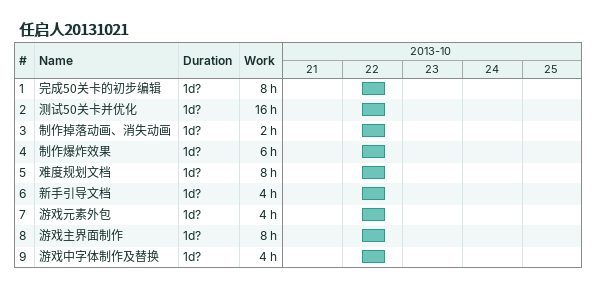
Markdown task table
任启人20131021

| ID | Task | Duration | Start | Finish | Work (h) |
|---|---|---|---|---|---|
| 1 | 完成50关卡的初步编辑 | 1d? | 2013-10-22 | 2013-10-22 | 8 |
| 2 | 测试50关卡并优化 | 1d? | 2013-10-22 | 2013-10-22 | 16 |
| 3 | 制作掉落动画、消失动画 | 1d? | 2013-10-22 | 2013-10-22 | 2 |
| 4 | 制作爆炸效果 | 1d? | 2013-10-22 | 2013-10-22 | 6 |
| 5 | 难度规划文档 | 1d? | 2013-10-22 | 2013-10-22 | 8 |
| 6 | 新手引导文档 | 1d? | 2013-10-22 | 2013-10-22 | 4 |
| 7 | 游戏元素外包 | 1d? | 2013-10-22 | 2013-10-22 | 4 |
| 8 | 游戏主界面制作 | 1d? | 2013-10-22 | 2013-10-22 | 8 |
| 9 | 游戏中字体制作及替换 | 1d? | 2013-10-22 | 2013-10-22 | 4 |
